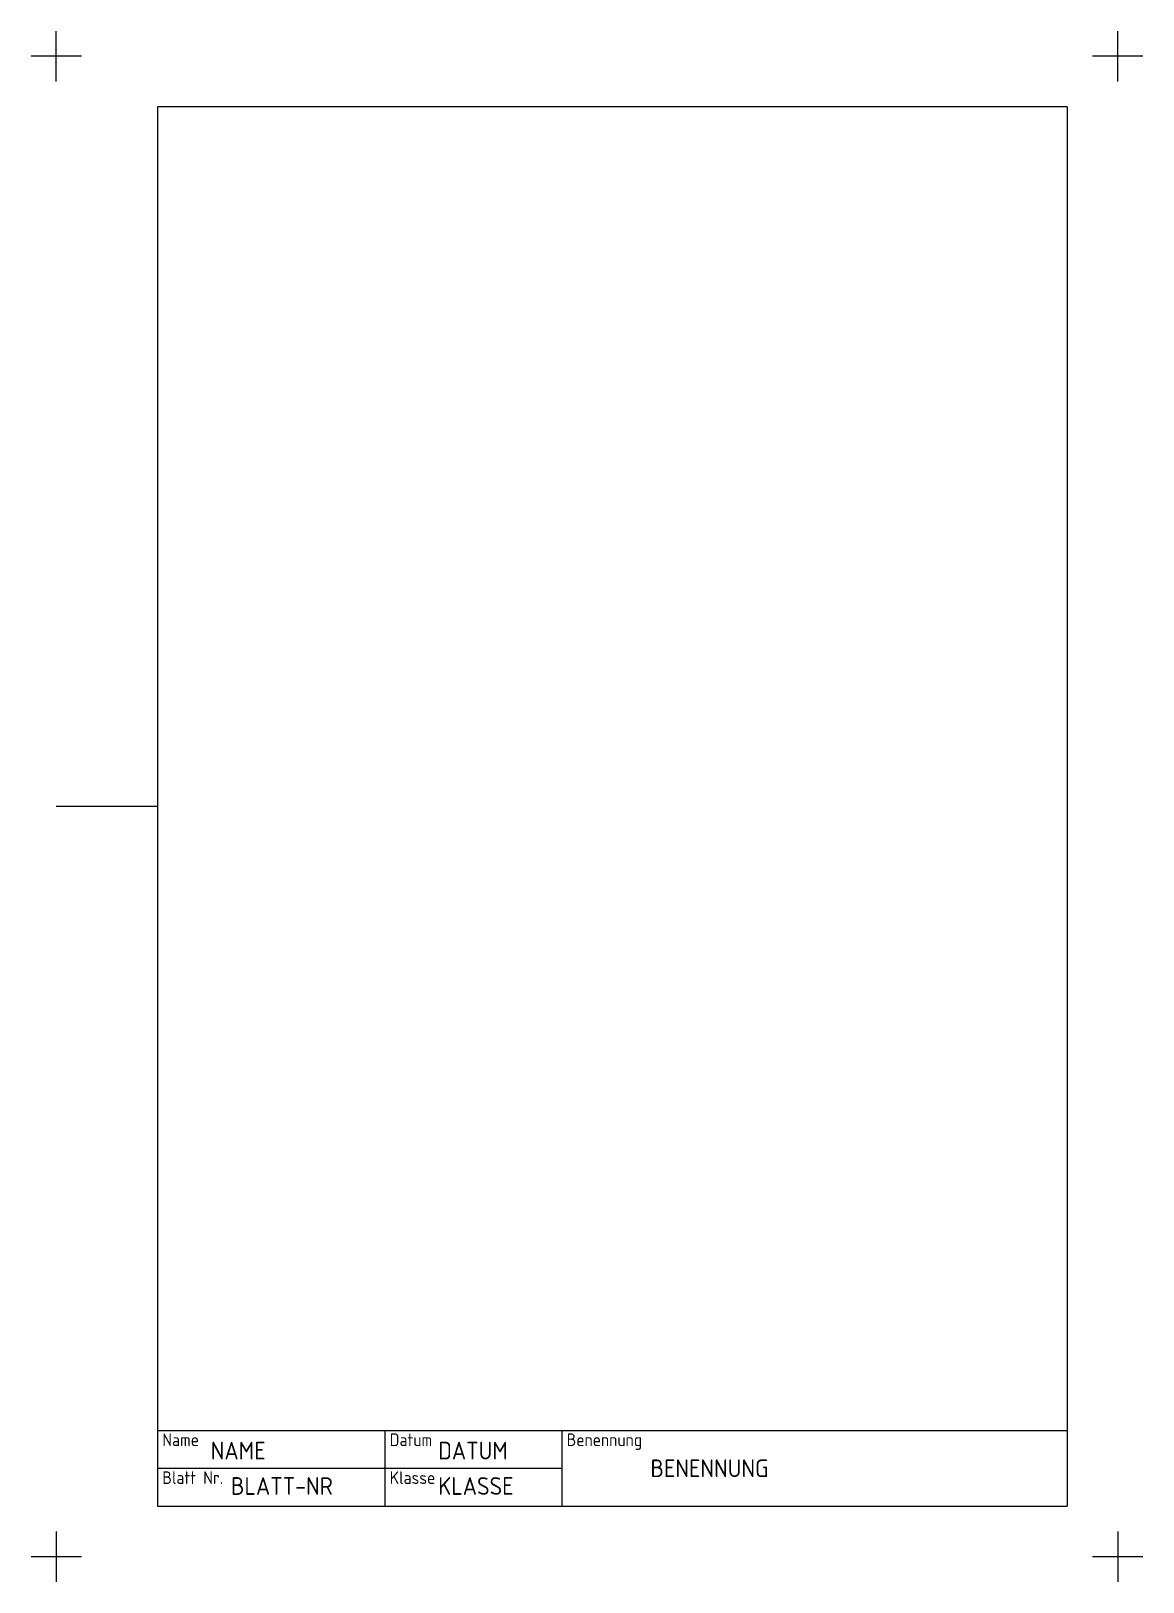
# Model space of a CAD drawing. Header units: millimetres. Extents: x -5 to 215, y -5 to 302.
import ezdxf
from ezdxf.enums import TextEntityAlignment as Align

# ---------------------------------------------------------------- set-up
doc = ezdxf.new("R2010")
doc.units = ezdxf.units.MM
doc.layers.add('Schriftkopf', color=1, linetype='Continuous')
doc.styles.get("Standard").update_dxf_attribs({"font": 'arial.ttf'})
doc.styles.add('Texte-MB-3.5', font='isocp.shx', dxfattribs={"height": 3.5})

msp = doc.modelspace()

# ---------------------------------------------------------------- linework, layer by layer
at = {"color": 4}
for p, q in [((0, 292), (0, 302)), ((210, 292), (210, 302)), ((5, 297), (-5, 297)), ((215, 297), (205, 297)), ((20, 148.5), (0, 148.5)), ((65, 25), (65, 10)), ((100, 25), (100, 10)), ((20, 17.5), (100, 17.5)), ((0, 5), (0, -5)), ((210, 5), (210, -5)), ((5, 0), (-5, 0)), ((215, 0), (205, 0))]:
    msp.add_line(p, q, dxfattribs=at)
for p, q in [((200, 287), (20, 287)), ((20, 287), (20, 10)), ((200, 287), (200, 10)), ((20, 25), (200, 25)), ((20, 10), (200, 10))]:
    msp.add_line(p, q)

# ---------------------------------------------------------------- texts
at = {"color": 4, "char_height": 2.5, "attachment_point": 1}
for s, insert, width in [('{\\Fisocp|c0;Name}', (20.97, 24.4), 7.8099), ('{\\Fisocp|c0;Datum}', (65.97, 24.4), 7.8099), ('{\\Fisocp|c0;Benennung}', (100.97, 24.4), 7.8099), ('{\\Fisocp|c0;Blatt Nr.}', (20.97, 16.9), 14.7256), ('{\\Fisocp|c0;Klasse}', (65.97, 16.9), 7.8099)]:
    msp.add_mtext(s, dxfattribs=dict(at, insert=insert, width=width))
at = {"layer": 'Schriftkopf', "color": 3, "style": 'Texte-MB-3.5'}
for tag, text, p in [('NAME', '', (30.55, 21)), ('DATUM', '----', (75.55, 21)), ('BENENNUNG', '', (117.55, 17.5)), ('BLATT-NR', '', (34.55, 14)), ('KLASSE', '', (75.55, 14))]:
    msp.add_attdef(tag, text=text, height=3.5, dxfattribs=at).set_placement(p, align=Align.MIDDLE_LEFT)

doc.saveas('drawing.dxf')
